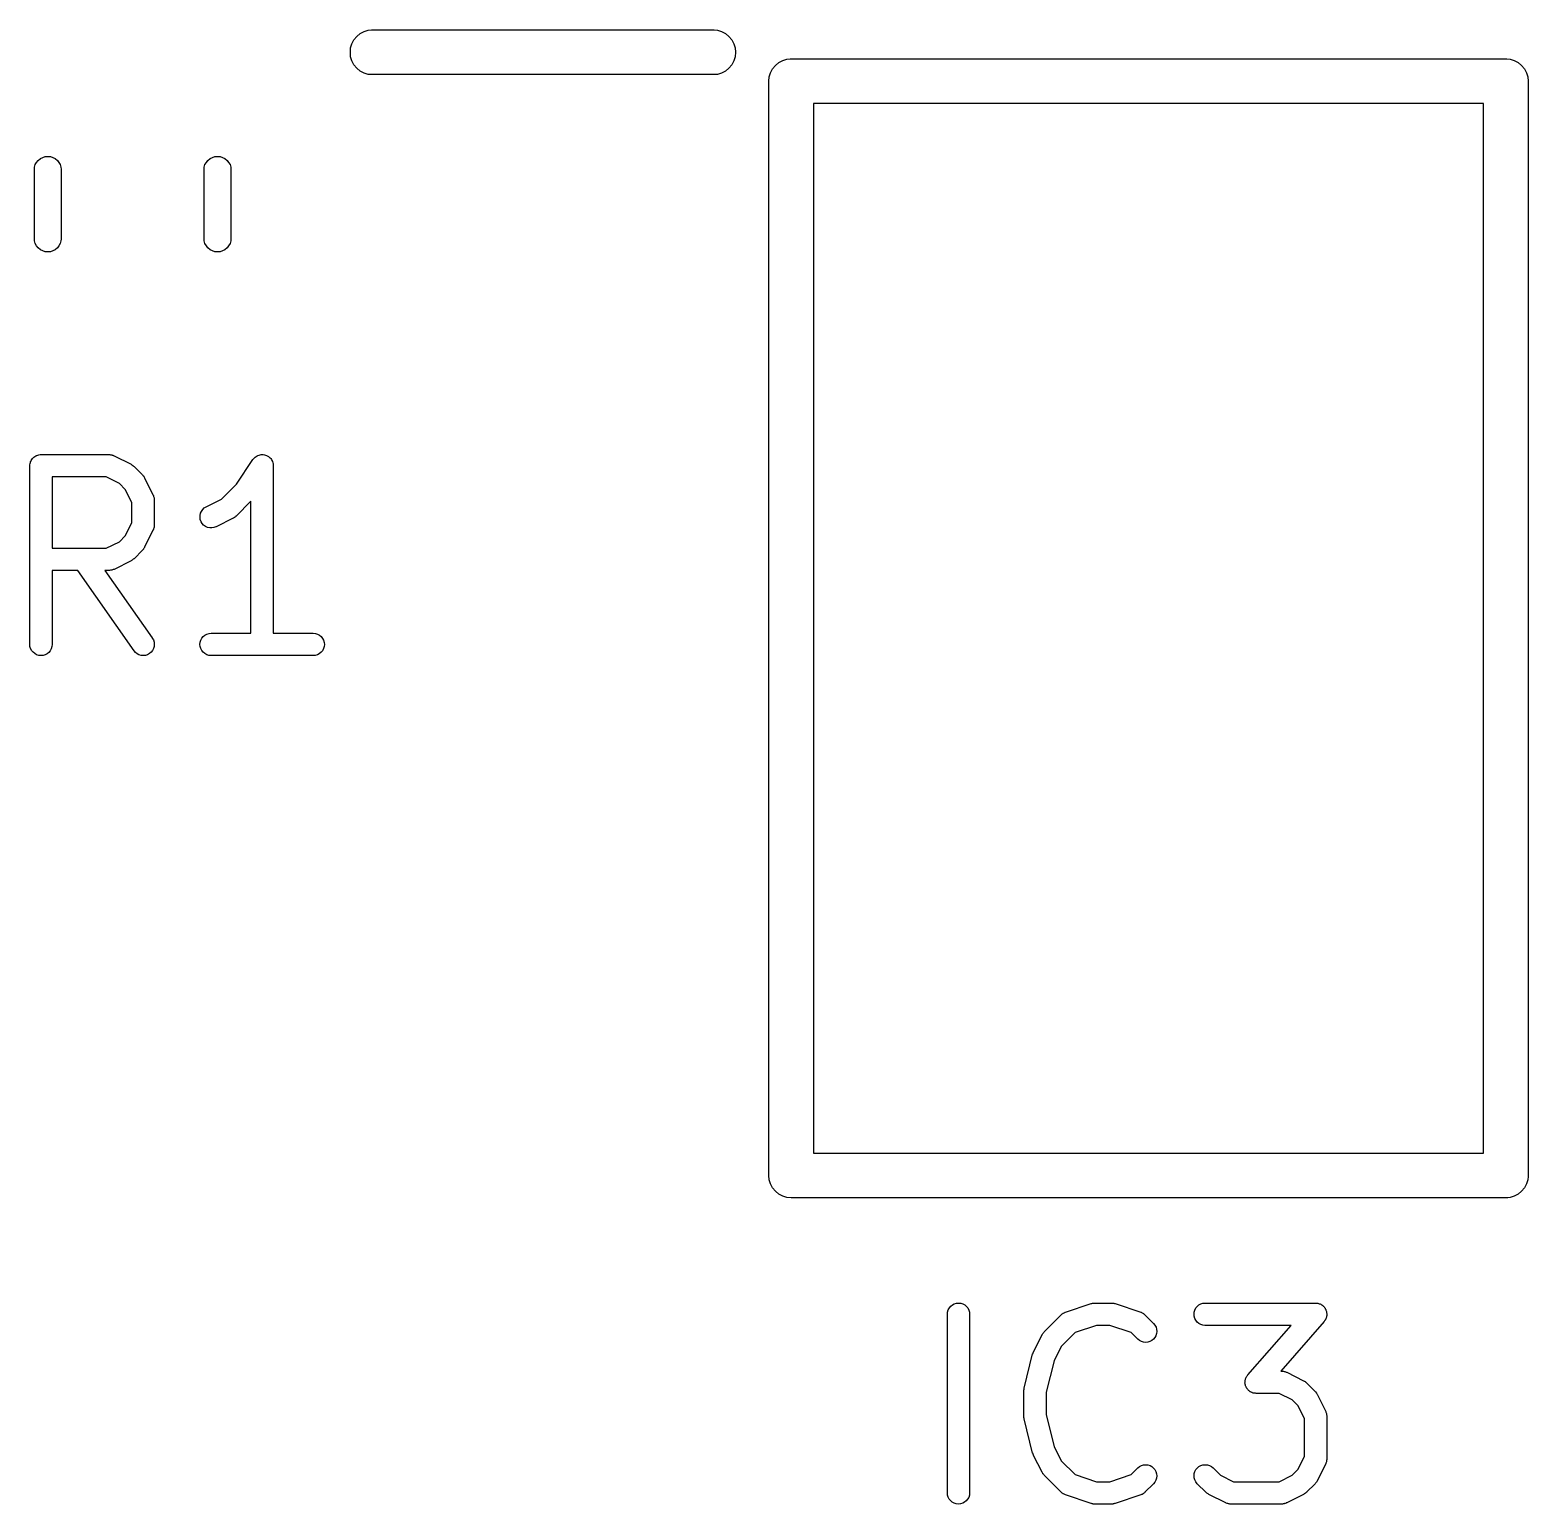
# Model space of a CAD drawing. Extents: x 160.5 to 231.1, y -123.8 to -81.5.
# Drawn here: x 196.96 to 203.67, y -108.21 to -101.61 of the extents above; entities that cross this region are included whole.
import ezdxf

# ---------------------------------------------------------------- set-up
doc = ezdxf.new("R2010")
doc.units = 0
doc.layers.add('BLACK', color=7, linetype='CONTINUOUS')

msp = doc.modelspace()

# ---------------------------------------------------------------- linework, layer by layer
at = {"layer": 'BLACK', "linetype": 'CONTINUOUS'}
for p, q in [((198.402, -101.672), (198.411, -101.654)), ((198.411, -101.654), (198.424, -101.639)), ((198.424, -101.639), (198.439, -101.626)), ((198.439, -101.626), (198.457, -101.617)), ((198.457, -101.617), (198.475, -101.611)), ((198.475, -101.611), (198.49, -101.61)), ((198.49, -101.61), (200.025, -101.61)), ((200.025, -101.61), (200.04, -101.611)), ((200.04, -101.611), (200.058, -101.617)), ((200.058, -101.617), (200.076, -101.626)), ((200.076, -101.626), (200.091, -101.639)), ((200.091, -101.639), (200.104, -101.654)), ((200.104, -101.654), (200.113, -101.672)), ((198.395, -101.71), (198.396, -101.69)), ((198.396, -101.73), (198.395, -101.71)), ((198.396, -101.69), (198.402, -101.672)), ((200.113, -101.672), (200.119, -101.69)), ((200.119, -101.69), (200.12, -101.71)), ((200.12, -101.71), (200.119, -101.73)), ((198.402, -101.748), (198.396, -101.73)), ((198.411, -101.766), (198.402, -101.748)), ((198.424, -101.781), (198.411, -101.766)), ((198.439, -101.794), (198.424, -101.781)), ((200.091, -101.781), (200.076, -101.794)), ((200.104, -101.766), (200.091, -101.781)), ((200.113, -101.748), (200.104, -101.766)), ((200.119, -101.73), (200.113, -101.748)), ((200.277, -101.802), (200.286, -101.784)), ((200.286, -101.784), (200.299, -101.769)), ((200.299, -101.769), (200.314, -101.756)), ((200.314, -101.756), (200.332, -101.747)), ((200.332, -101.747), (200.35, -101.741)), ((200.35, -101.741), (200.365, -101.74)), ((200.365, -101.74), (200.37, -101.74)), ((200.37, -101.74), (200.375, -101.74)), ((200.375, -101.74), (203.565, -101.74)), ((203.565, -101.74), (203.57, -101.74)), ((203.57, -101.74), (203.575, -101.74)), ((203.575, -101.74), (203.59, -101.741)), ((203.59, -101.741), (203.608, -101.747)), ((203.608, -101.747), (203.626, -101.756)), ((203.626, -101.756), (203.641, -101.769)), ((203.641, -101.769), (203.654, -101.784)), ((203.654, -101.784), (203.663, -101.802)), ((198.457, -101.803), (198.439, -101.794)), ((198.475, -101.809), (198.457, -101.803)), ((198.49, -101.81), (198.475, -101.809)), ((200.025, -101.81), (198.49, -101.81)), ((200.04, -101.809), (200.025, -101.81)), ((200.058, -101.803), (200.04, -101.809)), ((200.076, -101.794), (200.058, -101.803)), ((200.27, -101.84), (200.271, -101.82)), ((200.27, -101.845), (200.27, -101.84)), ((200.27, -106.735), (200.27, -101.845)), ((200.271, -101.82), (200.277, -101.802)), ((203.663, -101.802), (203.669, -101.82)), ((203.669, -101.82), (203.67, -101.84)), ((203.67, -101.84), (203.67, -101.845)), ((203.67, -101.845), (203.67, -106.735)), ((200.47, -101.94), (200.47, -106.64)), ((203.47, -101.94), (200.47, -101.94)), ((203.47, -106.64), (203.47, -101.94)), ((196.997, -102.194), (197.007, -102.186)), ((197.007, -102.186), (197.017, -102.181)), ((197.017, -102.181), (197.028, -102.177)), ((197.028, -102.177), (197.04, -102.176)), ((197.04, -102.176), (197.052, -102.177)), ((197.052, -102.177), (197.063, -102.181)), ((197.063, -102.181), (197.073, -102.186)), ((197.073, -102.186), (197.083, -102.194)), ((197.757, -102.194), (197.767, -102.186)), ((197.767, -102.186), (197.777, -102.181)), ((197.777, -102.181), (197.788, -102.177)), ((197.788, -102.177), (197.8, -102.176)), ((197.8, -102.176), (197.812, -102.177)), ((197.812, -102.177), (197.823, -102.181)), ((197.823, -102.181), (197.833, -102.186)), ((197.833, -102.186), (197.843, -102.194)), ((196.98, -102.233), (196.981, -102.225)), ((196.98, -102.547), (196.98, -102.233)), ((196.981, -102.225), (196.984, -102.213)), ((196.984, -102.213), (196.99, -102.203)), ((196.99, -102.203), (196.997, -102.194)), ((197.083, -102.194), (197.09, -102.203)), ((197.09, -102.203), (197.096, -102.213)), ((197.096, -102.213), (197.099, -102.225)), ((197.099, -102.225), (197.1, -102.233)), ((197.1, -102.233), (197.1, -102.547)), ((197.74, -102.233), (197.741, -102.225)), ((197.74, -102.547), (197.74, -102.233)), ((197.741, -102.225), (197.744, -102.213)), ((197.744, -102.213), (197.75, -102.203)), ((197.75, -102.203), (197.757, -102.194)), ((197.843, -102.194), (197.85, -102.203)), ((197.85, -102.203), (197.856, -102.213)), ((197.856, -102.213), (197.859, -102.225)), ((197.859, -102.225), (197.86, -102.233)), ((197.86, -102.233), (197.86, -102.547)), ((196.981, -102.555), (196.98, -102.547)), ((196.984, -102.567), (196.981, -102.555)), ((196.99, -102.577), (196.984, -102.567)), ((196.997, -102.586), (196.99, -102.577)), ((197.007, -102.594), (196.997, -102.586)), ((197.017, -102.599), (197.007, -102.594)), ((197.073, -102.594), (197.063, -102.599)), ((197.083, -102.586), (197.073, -102.594)), ((197.09, -102.577), (197.083, -102.586)), ((197.096, -102.567), (197.09, -102.577)), ((197.099, -102.555), (197.096, -102.567)), ((197.1, -102.547), (197.099, -102.555)), ((197.741, -102.555), (197.74, -102.547)), ((197.744, -102.567), (197.741, -102.555)), ((197.75, -102.577), (197.744, -102.567)), ((197.757, -102.586), (197.75, -102.577)), ((197.767, -102.594), (197.757, -102.586)), ((197.777, -102.599), (197.767, -102.594)), ((197.833, -102.594), (197.823, -102.599)), ((197.843, -102.586), (197.833, -102.594)), ((197.85, -102.577), (197.843, -102.586)), ((197.856, -102.567), (197.85, -102.577)), ((197.859, -102.555), (197.856, -102.567)), ((197.86, -102.547), (197.859, -102.555)), ((197.028, -102.603), (197.017, -102.599)), ((197.04, -102.604), (197.028, -102.603)), ((197.052, -102.603), (197.04, -102.604)), ((197.063, -102.599), (197.052, -102.603)), ((197.788, -102.603), (197.777, -102.599)), ((197.8, -102.604), (197.788, -102.603)), ((197.812, -102.603), (197.8, -102.604)), ((197.823, -102.599), (197.812, -102.603)), ((196.966, -103.538), (196.968, -103.534)), ((196.968, -103.534), (196.971, -103.53)), ((196.968, -103.534), (196.968, -103.534)), ((196.968, -103.534), (196.968, -103.534)), ((196.971, -103.53), (196.974, -103.526)), ((196.974, -103.526), (196.974, -103.526)), ((196.974, -103.526), (196.975, -103.526)), ((196.975, -103.526), (196.978, -103.523)), ((196.978, -103.523), (196.982, -103.52)), ((196.982, -103.52), (196.986, -103.518)), ((196.982, -103.52), (196.982, -103.52)), ((196.982, -103.52), (196.982, -103.52)), ((196.986, -103.518), (196.99, -103.516)), ((196.99, -103.516), (196.991, -103.516)), ((196.991, -103.516), (196.995, -103.514)), ((196.991, -103.516), (196.991, -103.516)), ((196.995, -103.514), (197, -103.513)), ((197, -103.513), (197.005, -103.512)), ((197, -103.513), (197, -103.513)), ((197, -103.513), (197, -103.513)), ((197.005, -103.512), (197.01, -103.512)), ((197.01, -103.512), (197.314, -103.512)), ((197.314, -103.512), (197.315, -103.512)), ((197.315, -103.512), (197.316, -103.512)), ((197.316, -103.512), (197.318, -103.512)), ((197.318, -103.512), (197.321, -103.513)), ((197.321, -103.513), (197.325, -103.513)), ((197.325, -103.513), (197.326, -103.513)), ((197.326, -103.513), (197.328, -103.514)), ((197.328, -103.514), (197.331, -103.515)), ((197.331, -103.515), (197.334, -103.516)), ((197.334, -103.516), (197.335, -103.517)), ((197.335, -103.517), (197.337, -103.517)), ((197.337, -103.517), (197.413, -103.555)), ((197.885, -103.644), (197.958, -103.534)), ((197.958, -103.534), (197.959, -103.534)), ((197.959, -103.534), (197.962, -103.53)), ((197.959, -103.534), (197.959, -103.534)), ((197.959, -103.534), (197.959, -103.534)), ((197.959, -103.534), (197.959, -103.534)), ((197.962, -103.53), (197.965, -103.526)), ((197.965, -103.526), (197.969, -103.523)), ((197.965, -103.526), (197.965, -103.526)), ((197.965, -103.526), (197.965, -103.526)), ((197.969, -103.523), (197.973, -103.52)), ((197.973, -103.52), (197.977, -103.518)), ((197.973, -103.52), (197.973, -103.52)), ((197.973, -103.52), (197.973, -103.52)), ((197.977, -103.518), (197.981, -103.516)), ((197.981, -103.516), (197.986, -103.514)), ((197.981, -103.516), (197.981, -103.516)), ((197.981, -103.516), (197.981, -103.516)), ((197.986, -103.514), (197.991, -103.513)), ((197.991, -103.513), (197.995, -103.512)), ((197.991, -103.513), (197.991, -103.513)), ((197.991, -103.513), (197.991, -103.513)), ((197.995, -103.512), (198, -103.512)), ((198, -103.512), (198, -103.512)), ((198, -103.512), (198.005, -103.512)), ((198, -103.512), (198, -103.512)), ((198.005, -103.512), (198.01, -103.513)), ((198.01, -103.513), (198.01, -103.513)), ((198.01, -103.513), (198.01, -103.513)), ((198.01, -103.513), (198.015, -103.514)), ((198.015, -103.514), (198.019, -103.516)), ((198.019, -103.516), (198.019, -103.516)), ((198.019, -103.516), (198.019, -103.516)), ((198.019, -103.516), (198.023, -103.518)), ((198.023, -103.518), (198.028, -103.52)), ((198.028, -103.52), (198.028, -103.52)), ((198.028, -103.52), (198.028, -103.52)), ((198.028, -103.52), (198.032, -103.523)), ((198.032, -103.523), (198.035, -103.527)), ((198.035, -103.527), (198.036, -103.527)), ((198.036, -103.527), (198.036, -103.527)), ((198.036, -103.527), (198.039, -103.53)), ((198.039, -103.53), (198.042, -103.534)), ((198.042, -103.534), (198.042, -103.534)), ((198.042, -103.534), (198.042, -103.534)), ((198.042, -103.534), (198.044, -103.539)), ((196.96, -103.557), (196.961, -103.552)), ((196.96, -103.561), (196.96, -103.557)), ((196.96, -103.562), (196.96, -103.561)), ((196.96, -104.362), (196.96, -103.562)), ((196.96, -103.562), (196.96, -103.562)), ((196.96, -103.562), (196.96, -103.562)), ((196.96, -103.562), (196.96, -103.562)), ((196.961, -103.552), (196.962, -103.547)), ((196.961, -103.552), (196.961, -103.552)), ((196.961, -103.552), (196.961, -103.552)), ((196.962, -103.547), (196.963, -103.543)), ((196.963, -103.543), (196.964, -103.542)), ((196.964, -103.542), (196.966, -103.538)), ((196.964, -103.542), (196.964, -103.542)), ((197.413, -103.555), (197.413, -103.556)), ((197.413, -103.556), (197.416, -103.557)), ((197.416, -103.557), (197.418, -103.558)), ((197.418, -103.558), (197.42, -103.56)), ((197.42, -103.56), (197.422, -103.561)), ((197.422, -103.561), (197.424, -103.563)), ((197.424, -103.563), (197.426, -103.565)), ((197.426, -103.565), (197.464, -103.603)), ((198.044, -103.539), (198.046, -103.543)), ((198.046, -103.543), (198.046, -103.543)), ((198.046, -103.543), (198.046, -103.543)), ((198.046, -103.543), (198.048, -103.548)), ((198.048, -103.548), (198.049, -103.552)), ((198.049, -103.552), (198.049, -103.552)), ((198.049, -103.552), (198.049, -103.552)), ((198.049, -103.552), (198.05, -103.557)), ((198.05, -103.557), (198.05, -103.562)), ((198.05, -103.562), (198.05, -104.312)), ((197.06, -103.612), (197.06, -103.931)), ((197.302, -103.612), (197.06, -103.612)), ((197.361, -103.641), (197.302, -103.612)), ((197.387, -103.668), (197.361, -103.641)), ((197.417, -103.726), (197.387, -103.668)), ((197.464, -103.603), (197.464, -103.603)), ((197.464, -103.603), (197.466, -103.605)), ((197.466, -103.605), (197.468, -103.607)), ((197.468, -103.607), (197.469, -103.609)), ((197.469, -103.609), (197.471, -103.611)), ((197.471, -103.611), (197.472, -103.613)), ((197.472, -103.613), (197.473, -103.616)), ((197.473, -103.616), (197.511, -103.692)), ((197.818, -103.711), (197.885, -103.644)), ((197.417, -103.817), (197.417, -103.726)), ((197.511, -103.692), (197.512, -103.693)), ((197.512, -103.693), (197.512, -103.694)), ((197.512, -103.694), (197.513, -103.695)), ((197.513, -103.695), (197.514, -103.699)), ((197.514, -103.699), (197.515, -103.702)), ((197.515, -103.702), (197.515, -103.703)), ((197.515, -103.703), (197.516, -103.705)), ((197.516, -103.705), (197.516, -103.708)), ((197.516, -103.708), (197.517, -103.711)), ((197.517, -103.711), (197.517, -103.713)), ((197.517, -103.713), (197.517, -103.714)), ((197.517, -103.714), (197.517, -103.829)), ((197.749, -103.746), (197.818, -103.711)), ((197.95, -103.721), (197.883, -103.788)), ((197.95, -104.312), (197.95, -103.721)), ((197.722, -103.784), (197.724, -103.774)), ((197.722, -103.794), (197.722, -103.784)), ((197.723, -103.803), (197.722, -103.794)), ((197.727, -103.813), (197.723, -103.803)), ((197.724, -103.774), (197.728, -103.766)), ((197.728, -103.766), (197.734, -103.758)), ((197.734, -103.758), (197.741, -103.751)), ((197.741, -103.751), (197.749, -103.746)), ((197.87, -103.797), (197.794, -103.835)), ((197.872, -103.796), (197.87, -103.797)), ((197.875, -103.794), (197.872, -103.796)), ((197.876, -103.793), (197.875, -103.794)), ((197.878, -103.792), (197.876, -103.793)), ((197.88, -103.79), (197.878, -103.792)), ((197.882, -103.788), (197.88, -103.79)), ((197.883, -103.788), (197.882, -103.788)), ((197.387, -103.875), (197.417, -103.817)), ((197.511, -103.851), (197.473, -103.927)), ((197.512, -103.85), (197.511, -103.851)), ((197.513, -103.848), (197.512, -103.85)), ((197.514, -103.845), (197.513, -103.848)), ((197.515, -103.842), (197.514, -103.845)), ((197.516, -103.839), (197.515, -103.84)), ((197.515, -103.84), (197.515, -103.842)), ((197.517, -103.829), (197.516, -103.831)), ((197.516, -103.831), (197.517, -103.832)), ((197.517, -103.832), (197.516, -103.836)), ((197.516, -103.836), (197.516, -103.839)), ((197.517, -103.829), (197.517, -103.829)), ((197.732, -103.821), (197.727, -103.813)), ((197.738, -103.828), (197.732, -103.821)), ((197.746, -103.834), (197.738, -103.828)), ((197.755, -103.838), (197.746, -103.834)), ((197.765, -103.84), (197.755, -103.838)), ((197.774, -103.84), (197.765, -103.84)), ((197.784, -103.839), (197.774, -103.84)), ((197.793, -103.836), (197.784, -103.839)), ((197.794, -103.835), (197.793, -103.836)), ((197.06, -103.931), (197.302, -103.931)), ((197.302, -103.931), (197.361, -103.902)), ((197.361, -103.902), (197.387, -103.875)), ((197.468, -103.936), (197.466, -103.938)), ((197.469, -103.934), (197.468, -103.936)), ((197.47, -103.933), (197.469, -103.934)), ((197.471, -103.93), (197.47, -103.933)), ((197.473, -103.928), (197.471, -103.93)), ((197.473, -103.927), (197.473, -103.928)), ((197.413, -103.988), (197.337, -104.026)), ((197.415, -103.986), (197.413, -103.988)), ((197.418, -103.985), (197.415, -103.986)), ((197.419, -103.983), (197.418, -103.985)), ((197.421, -103.982), (197.419, -103.983)), ((197.423, -103.98), (197.421, -103.982)), ((197.425, -103.979), (197.423, -103.98)), ((197.426, -103.978), (197.425, -103.979)), ((197.464, -103.94), (197.426, -103.978)), ((197.466, -103.938), (197.464, -103.94)), ((197.174, -104.031), (197.06, -104.031)), ((197.06, -104.031), (197.06, -104.362)), ((197.426, -104.391), (197.174, -104.031)), ((197.314, -104.031), (197.296, -104.031)), ((197.296, -104.031), (197.508, -104.333)), ((197.316, -104.031), (197.314, -104.031)), ((197.317, -104.031), (197.316, -104.031)), ((197.321, -104.03), (197.317, -104.031)), ((197.324, -104.03), (197.321, -104.03)), ((197.325, -104.03), (197.324, -104.03)), ((197.327, -104.029), (197.325, -104.03)), ((197.33, -104.028), (197.327, -104.029)), ((197.333, -104.027), (197.33, -104.028)), ((197.335, -104.026), (197.333, -104.027)), ((197.336, -104.026), (197.335, -104.026)), ((197.337, -104.026), (197.336, -104.026)), ((197.508, -104.333), (197.508, -104.334)), ((197.508, -104.334), (197.513, -104.342)), ((197.725, -104.343), (197.73, -104.334)), ((197.73, -104.334), (197.736, -104.326)), ((197.736, -104.326), (197.744, -104.32)), ((197.744, -104.32), (197.752, -104.316)), ((197.752, -104.316), (197.762, -104.313)), ((197.762, -104.313), (197.771, -104.312)), ((197.771, -104.312), (197.95, -104.312)), ((198.05, -104.312), (198.229, -104.312)), ((198.229, -104.312), (198.229, -104.312)), ((198.229, -104.312), (198.239, -104.313)), ((198.239, -104.313), (198.248, -104.316)), ((198.248, -104.316), (198.257, -104.321)), ((198.257, -104.321), (198.264, -104.327)), ((198.264, -104.327), (198.27, -104.335)), ((198.27, -104.335), (198.275, -104.343)), ((196.96, -104.372), (196.96, -104.362)), ((196.963, -104.381), (196.96, -104.372)), ((196.968, -104.39), (196.963, -104.381)), ((196.974, -104.397), (196.968, -104.39)), ((196.982, -104.403), (196.974, -104.397)), ((196.99, -104.408), (196.982, -104.403)), ((197.037, -104.404), (197.028, -104.408)), ((197.045, -104.398), (197.037, -104.404)), ((197.051, -104.39), (197.045, -104.398)), ((197.055, -104.382), (197.051, -104.39)), ((197.058, -104.372), (197.055, -104.382)), ((197.06, -104.363), (197.058, -104.372)), ((197.06, -104.362), (197.06, -104.363)), ((197.432, -104.398), (197.426, -104.391)), ((197.44, -104.404), (197.432, -104.398)), ((197.448, -104.408), (197.44, -104.404)), ((197.495, -104.403), (197.487, -104.408)), ((197.503, -104.397), (197.495, -104.403)), ((197.509, -104.389), (197.503, -104.397)), ((197.513, -104.38), (197.509, -104.389)), ((197.513, -104.342), (197.516, -104.352)), ((197.516, -104.371), (197.513, -104.38)), ((197.516, -104.352), (197.517, -104.361)), ((197.517, -104.361), (197.516, -104.371)), ((197.721, -104.362), (197.722, -104.352)), ((197.722, -104.371), (197.721, -104.362)), ((197.722, -104.352), (197.725, -104.343)), ((197.725, -104.381), (197.722, -104.371)), ((197.73, -104.389), (197.725, -104.381)), ((197.736, -104.397), (197.73, -104.389)), ((197.743, -104.403), (197.736, -104.397)), ((197.752, -104.408), (197.743, -104.403)), ((198.256, -104.404), (198.248, -104.408)), ((198.264, -104.397), (198.256, -104.404)), ((198.27, -104.39), (198.264, -104.397)), ((198.275, -104.381), (198.27, -104.39)), ((198.275, -104.343), (198.278, -104.353)), ((198.278, -104.372), (198.275, -104.381)), ((198.278, -104.353), (198.279, -104.362)), ((198.279, -104.362), (198.278, -104.372)), ((196.999, -104.411), (196.99, -104.408)), ((197.009, -104.412), (196.999, -104.411)), ((197.019, -104.411), (197.009, -104.412)), ((197.028, -104.408), (197.019, -104.411)), ((197.458, -104.411), (197.448, -104.408)), ((197.468, -104.412), (197.458, -104.411)), ((197.477, -104.411), (197.468, -104.412)), ((197.487, -104.408), (197.477, -104.411)), ((197.761, -104.411), (197.752, -104.408)), ((197.771, -104.412), (197.761, -104.411)), ((198.229, -104.412), (197.771, -104.412)), ((197.771, -104.412), (197.771, -104.412)), ((198.238, -104.411), (198.229, -104.412)), ((198.248, -104.408), (198.238, -104.411)), ((200.47, -106.64), (203.47, -106.64)), ((200.27, -106.74), (200.27, -106.735)), ((200.271, -106.76), (200.27, -106.74)), ((203.67, -106.745), (203.669, -106.76)), ((203.67, -106.735), (203.67, -106.74)), ((203.67, -106.74), (203.67, -106.745)), ((203.67, -106.745), (203.67, -106.745)), ((200.277, -106.778), (200.271, -106.76)), ((200.286, -106.796), (200.277, -106.778)), ((200.299, -106.811), (200.286, -106.796)), ((200.314, -106.824), (200.299, -106.811)), ((203.641, -106.811), (203.626, -106.824)), ((203.654, -106.796), (203.641, -106.811)), ((203.663, -106.778), (203.654, -106.796)), ((203.669, -106.76), (203.663, -106.778)), ((200.332, -106.833), (200.314, -106.824)), ((200.35, -106.839), (200.332, -106.833)), ((200.37, -106.84), (200.35, -106.839)), ((200.375, -106.84), (200.37, -106.84)), ((203.565, -106.84), (200.375, -106.84)), ((203.57, -106.84), (203.565, -106.84)), ((203.575, -106.84), (203.57, -106.84)), ((203.58, -106.84), (203.575, -106.84)), ((203.59, -106.839), (203.58, -106.84)), ((203.608, -106.833), (203.59, -106.839)), ((203.626, -106.824), (203.608, -106.833)), ((201.069, -107.361), (201.07, -107.352)), ((201.07, -107.352), (201.073, -107.342)), ((201.073, -107.342), (201.078, -107.334)), ((201.078, -107.334), (201.084, -107.326)), ((201.084, -107.326), (201.092, -107.32)), ((201.092, -107.32), (201.1, -107.316)), ((201.1, -107.316), (201.11, -107.313)), ((201.11, -107.313), (201.119, -107.312)), ((201.119, -107.312), (201.129, -107.313)), ((201.129, -107.313), (201.138, -107.316)), ((201.138, -107.316), (201.147, -107.32)), ((201.147, -107.32), (201.155, -107.327)), ((201.155, -107.327), (201.161, -107.334)), ((201.161, -107.334), (201.165, -107.343)), ((201.165, -107.343), (201.168, -107.352)), ((201.168, -107.352), (201.169, -107.362)), ((201.584, -107.36), (201.587, -107.358)), ((201.587, -107.358), (201.588, -107.357)), ((201.588, -107.357), (201.59, -107.357)), ((201.59, -107.357), (201.593, -107.355)), ((201.593, -107.355), (201.596, -107.354)), ((201.596, -107.354), (201.597, -107.353)), ((201.597, -107.353), (201.598, -107.353)), ((201.598, -107.353), (201.713, -107.314)), ((201.713, -107.314), (201.713, -107.314)), ((201.713, -107.314), (201.716, -107.314)), ((201.716, -107.314), (201.719, -107.313)), ((201.719, -107.313), (201.721, -107.313)), ((201.721, -107.313), (201.723, -107.312)), ((201.723, -107.312), (201.726, -107.312)), ((201.726, -107.312), (201.729, -107.312)), ((201.729, -107.312), (201.805, -107.312)), ((201.805, -107.312), (201.808, -107.312)), ((201.805, -107.312), (201.805, -107.312)), ((201.808, -107.312), (201.811, -107.312)), ((201.811, -107.312), (201.813, -107.313)), ((201.813, -107.313), (201.815, -107.313)), ((201.815, -107.313), (201.818, -107.314)), ((201.818, -107.314), (201.821, -107.314)), ((201.821, -107.314), (201.935, -107.353)), ((201.935, -107.353), (201.936, -107.353)), ((201.936, -107.353), (201.937, -107.353)), ((201.937, -107.353), (201.938, -107.354)), ((201.938, -107.354), (201.941, -107.355)), ((201.941, -107.355), (201.944, -107.357)), ((201.944, -107.357), (201.946, -107.358)), ((201.946, -107.358), (201.947, -107.358)), ((201.947, -107.358), (201.95, -107.361)), ((202.174, -107.362), (202.175, -107.352)), ((202.175, -107.352), (202.178, -107.343)), ((202.178, -107.343), (202.182, -107.334)), ((202.182, -107.334), (202.189, -107.326)), ((202.189, -107.326), (202.196, -107.32)), ((202.196, -107.32), (202.205, -107.316)), ((202.205, -107.316), (202.214, -107.313)), ((202.214, -107.313), (202.224, -107.312)), ((202.224, -107.312), (202.719, -107.312)), ((202.719, -107.312), (202.72, -107.312)), ((202.72, -107.312), (202.723, -107.312)), ((202.723, -107.312), (202.726, -107.312)), ((202.726, -107.312), (202.728, -107.313)), ((202.728, -107.313), (202.729, -107.313)), ((202.729, -107.313), (202.732, -107.314)), ((202.732, -107.314), (202.735, -107.315)), ((202.735, -107.315), (202.737, -107.315)), ((202.737, -107.315), (202.739, -107.316)), ((202.739, -107.316), (202.742, -107.317)), ((202.742, -107.317), (202.744, -107.319)), ((202.744, -107.319), (202.746, -107.32)), ((202.746, -107.32), (202.747, -107.321)), ((202.747, -107.321), (202.75, -107.323)), ((202.75, -107.323), (202.752, -107.325)), ((202.752, -107.325), (202.753, -107.326)), ((202.753, -107.326), (202.755, -107.327)), ((202.755, -107.327), (202.757, -107.329)), ((202.757, -107.329), (202.759, -107.332)), ((202.759, -107.332), (202.76, -107.333)), ((202.76, -107.333), (202.761, -107.335)), ((202.761, -107.335), (202.762, -107.337)), ((202.762, -107.337), (202.764, -107.34)), ((202.764, -107.34), (202.765, -107.342)), ((202.765, -107.342), (202.765, -107.343)), ((202.765, -107.343), (202.766, -107.346)), ((202.766, -107.346), (202.767, -107.349)), ((202.767, -107.349), (202.768, -107.351)), ((202.768, -107.351), (202.768, -107.353)), ((202.768, -107.353), (202.768, -107.356)), ((202.768, -107.356), (202.769, -107.359)), ((202.769, -107.359), (202.769, -107.361)), ((201.069, -107.362), (201.069, -107.361)), ((201.069, -108.162), (201.069, -107.362)), ((201.169, -107.362), (201.169, -108.162)), ((201.503, -107.441), (201.579, -107.365)), ((201.579, -107.364), (201.581, -107.363)), ((201.579, -107.365), (201.579, -107.364)), ((201.581, -107.363), (201.582, -107.362)), ((201.582, -107.362), (201.584, -107.36)), ((201.737, -107.412), (201.641, -107.444)), ((201.797, -107.412), (201.737, -107.412)), ((201.892, -107.444), (201.797, -107.412)), ((201.95, -107.361), (201.952, -107.363)), ((201.952, -107.363), (201.953, -107.364)), ((201.953, -107.364), (201.954, -107.365)), ((201.954, -107.365), (201.992, -107.403)), ((201.992, -107.403), (201.993, -107.403)), ((201.993, -107.403), (201.999, -107.411)), ((201.999, -107.411), (202.004, -107.42)), ((202.004, -107.42), (202.006, -107.429)), ((202.175, -107.371), (202.174, -107.362)), ((202.177, -107.381), (202.175, -107.371)), ((202.182, -107.389), (202.177, -107.381)), ((202.188, -107.397), (202.182, -107.389)), ((202.196, -107.403), (202.188, -107.397)), ((202.204, -107.408), (202.196, -107.403)), ((202.213, -107.411), (202.204, -107.408)), ((202.223, -107.412), (202.213, -107.411)), ((202.224, -107.412), (202.223, -107.412)), ((202.609, -107.412), (202.224, -107.412)), ((202.415, -107.634), (202.609, -107.412)), ((202.757, -107.395), (202.563, -107.617)), ((202.758, -107.392), (202.757, -107.395)), ((202.76, -107.39), (202.758, -107.392)), ((202.761, -107.388), (202.76, -107.39)), ((202.762, -107.387), (202.761, -107.388)), ((202.764, -107.384), (202.762, -107.387)), ((202.765, -107.381), (202.764, -107.384)), ((202.766, -107.38), (202.765, -107.381)), ((202.767, -107.375), (202.766, -107.378)), ((202.766, -107.378), (202.766, -107.38)), ((202.768, -107.372), (202.767, -107.375)), ((202.769, -107.369), (202.768, -107.37)), ((202.768, -107.37), (202.768, -107.372)), ((202.769, -107.361), (202.769, -107.362)), ((202.769, -107.362), (202.769, -107.365)), ((202.769, -107.365), (202.769, -107.369)), ((201.455, -107.53), (201.493, -107.454)), ((201.493, -107.454), (201.494, -107.453)), ((201.494, -107.453), (201.495, -107.451)), ((201.495, -107.451), (201.497, -107.448)), ((201.497, -107.448), (201.498, -107.447)), ((201.498, -107.447), (201.499, -107.445)), ((201.499, -107.445), (201.501, -107.443)), ((201.501, -107.443), (201.503, -107.441)), ((201.641, -107.444), (201.579, -107.506)), ((201.922, -107.473), (201.892, -107.444)), ((201.929, -107.48), (201.922, -107.473)), ((201.938, -107.484), (201.929, -107.48)), ((201.947, -107.487), (201.938, -107.484)), ((201.957, -107.488), (201.947, -107.487)), ((201.967, -107.487), (201.957, -107.488)), ((201.976, -107.484), (201.967, -107.487)), ((201.985, -107.48), (201.976, -107.484)), ((201.992, -107.474), (201.985, -107.48)), ((201.998, -107.466), (201.992, -107.474)), ((202.003, -107.458), (201.998, -107.466)), ((202.006, -107.448), (202.003, -107.458)), ((202.006, -107.429), (202.007, -107.439)), ((202.007, -107.439), (202.006, -107.448)), ((201.413, -107.693), (201.451, -107.54)), ((201.451, -107.54), (201.452, -107.54)), ((201.452, -107.539), (201.453, -107.535)), ((201.452, -107.54), (201.452, -107.539)), ((201.452, -107.539), (201.452, -107.539)), ((201.453, -107.535), (201.455, -107.53)), ((201.455, -107.53), (201.455, -107.53)), ((201.455, -107.53), (201.455, -107.53)), ((201.579, -107.506), (201.547, -107.57)), ((201.547, -107.57), (201.512, -107.711)), ((202.563, -107.617), (202.567, -107.617)), ((202.567, -107.617), (202.567, -107.617)), ((202.567, -107.617), (202.569, -107.617)), ((202.569, -107.617), (202.57, -107.617)), ((202.57, -107.617), (202.574, -107.617)), ((202.574, -107.617), (202.577, -107.618)), ((202.577, -107.618), (202.578, -107.618)), ((202.578, -107.618), (202.58, -107.618)), ((202.58, -107.618), (202.583, -107.62)), ((202.583, -107.62), (202.586, -107.621)), ((202.586, -107.621), (202.588, -107.621)), ((202.588, -107.621), (202.589, -107.622)), ((202.589, -107.622), (202.665, -107.66)), ((201.413, -107.694), (201.413, -107.693)), ((201.413, -107.698), (201.413, -107.694)), ((201.413, -107.694), (201.413, -107.694)), ((202.402, -107.666), (202.403, -107.663)), ((202.403, -107.668), (202.402, -107.666)), ((202.402, -107.67), (202.403, -107.668)), ((202.403, -107.673), (202.402, -107.67)), ((202.403, -107.657), (202.404, -107.654)), ((202.403, -107.658), (202.403, -107.657)), ((202.403, -107.66), (202.403, -107.658)), ((202.403, -107.663), (202.403, -107.66)), ((202.403, -107.676), (202.403, -107.673)), ((202.404, -107.678), (202.403, -107.676)), ((202.404, -107.654), (202.405, -107.651)), ((202.404, -107.679), (202.404, -107.678)), ((202.405, -107.682), (202.404, -107.679)), ((202.405, -107.651), (202.406, -107.649)), ((202.406, -107.685), (202.405, -107.682)), ((202.406, -107.647), (202.408, -107.645)), ((202.406, -107.649), (202.406, -107.647)), ((202.407, -107.687), (202.406, -107.685)), ((202.407, -107.689), (202.407, -107.687)), ((202.409, -107.691), (202.407, -107.689)), ((202.408, -107.645), (202.409, -107.642)), ((202.409, -107.642), (202.41, -107.64)), ((202.411, -107.694), (202.409, -107.691)), ((202.41, -107.64), (202.411, -107.639)), ((202.411, -107.639), (202.413, -107.636)), ((202.412, -107.695), (202.411, -107.694)), ((202.413, -107.697), (202.412, -107.695)), ((202.413, -107.636), (202.415, -107.634)), ((202.665, -107.66), (202.666, -107.66)), ((202.666, -107.66), (202.668, -107.662)), ((202.668, -107.662), (202.671, -107.663)), ((202.671, -107.663), (202.672, -107.665)), ((202.672, -107.665), (202.674, -107.666)), ((202.674, -107.666), (202.676, -107.668)), ((202.676, -107.668), (202.678, -107.669)), ((202.678, -107.669), (202.716, -107.708)), ((201.412, -107.702), (201.413, -107.698)), ((201.412, -107.703), (201.412, -107.702)), ((201.412, -107.704), (201.412, -107.703)), ((201.412, -107.705), (201.412, -107.704)), ((201.412, -107.819), (201.412, -107.705)), ((201.512, -107.711), (201.512, -107.813)), ((202.415, -107.699), (202.413, -107.697)), ((202.417, -107.702), (202.415, -107.699)), ((202.418, -107.703), (202.417, -107.702)), ((202.419, -107.704), (202.418, -107.703)), ((202.422, -107.706), (202.419, -107.704)), ((202.424, -107.708), (202.422, -107.706)), ((202.426, -107.709), (202.424, -107.708)), ((202.427, -107.71), (202.426, -107.709)), ((202.43, -107.711), (202.427, -107.71)), ((202.433, -107.713), (202.43, -107.711)), ((202.434, -107.713), (202.433, -107.713)), ((202.436, -107.714), (202.434, -107.713)), ((202.439, -107.715), (202.436, -107.714)), ((202.442, -107.716), (202.439, -107.715)), ((202.444, -107.716), (202.442, -107.716)), ((202.445, -107.716), (202.444, -107.716)), ((202.449, -107.716), (202.445, -107.716)), ((202.452, -107.717), (202.449, -107.716)), ((202.555, -107.717), (202.452, -107.717)), ((202.452, -107.717), (202.452, -107.717)), ((202.613, -107.746), (202.555, -107.717)), ((202.64, -107.772), (202.613, -107.746)), ((202.716, -107.708), (202.717, -107.708)), ((202.717, -107.708), (202.719, -107.71)), ((202.719, -107.71), (202.72, -107.712)), ((202.72, -107.712), (202.722, -107.714)), ((202.722, -107.714), (202.723, -107.716)), ((202.723, -107.716), (202.724, -107.718)), ((202.724, -107.718), (202.726, -107.72)), ((202.726, -107.72), (202.764, -107.797)), ((201.412, -107.82), (201.412, -107.819)), ((201.412, -107.821), (201.412, -107.82)), ((201.412, -107.825), (201.412, -107.821)), ((201.413, -107.829), (201.412, -107.825)), ((201.413, -107.83), (201.413, -107.829)), ((201.512, -107.813), (201.547, -107.954)), ((202.669, -107.831), (202.64, -107.772)), ((202.764, -107.797), (202.764, -107.797)), ((202.764, -107.797), (202.765, -107.799)), ((202.765, -107.799), (202.765, -107.8)), ((202.765, -107.8), (202.766, -107.803)), ((202.766, -107.803), (202.767, -107.806)), ((202.767, -107.806), (202.768, -107.808)), ((202.768, -107.808), (202.768, -107.809)), ((202.768, -107.809), (202.768, -107.813)), ((202.768, -107.813), (202.769, -107.816)), ((202.769, -107.816), (202.769, -107.818)), ((202.769, -107.818), (202.769, -107.819)), ((202.769, -107.819), (202.769, -108.01)), ((201.413, -107.831), (201.413, -107.83)), ((201.413, -107.83), (201.413, -107.83)), ((201.451, -107.984), (201.413, -107.831)), ((202.669, -107.998), (202.669, -107.831)), ((201.547, -107.954), (201.579, -108.018)), ((201.452, -107.984), (201.451, -107.984)), ((201.453, -107.988), (201.452, -107.984)), ((201.452, -107.984), (201.452, -107.984)), ((201.455, -107.993), (201.453, -107.988)), ((201.455, -107.994), (201.455, -107.993)), ((201.455, -107.993), (201.455, -107.993)), ((201.455, -107.993), (201.455, -107.993)), ((201.493, -108.07), (201.455, -107.994)), ((201.579, -108.018), (201.641, -108.08)), ((202.64, -108.056), (202.669, -107.998)), ((202.765, -108.029), (202.764, -108.031)), ((202.766, -108.026), (202.765, -108.029)), ((202.767, -108.023), (202.766, -108.026)), ((202.768, -108.021), (202.767, -108.023)), ((202.769, -108.013), (202.768, -108.017)), ((202.768, -108.017), (202.768, -108.02)), ((202.768, -108.02), (202.768, -108.021)), ((202.769, -108.01), (202.769, -108.01)), ((202.769, -108.01), (202.769, -108.012)), ((202.769, -108.012), (202.769, -108.013)), ((201.495, -108.072), (201.493, -108.07)), ((201.496, -108.075), (201.495, -108.072)), ((201.497, -108.076), (201.496, -108.075)), ((201.499, -108.078), (201.497, -108.076)), ((201.501, -108.08), (201.499, -108.078)), ((201.502, -108.082), (201.501, -108.08)), ((201.503, -108.083), (201.502, -108.082)), ((201.579, -108.159), (201.503, -108.083)), ((201.641, -108.08), (201.737, -108.112)), ((201.797, -108.112), (201.892, -108.08)), ((201.892, -108.08), (201.922, -108.05)), ((201.922, -108.05), (201.93, -108.044)), ((201.922, -108.05), (201.922, -108.05)), ((201.93, -108.044), (201.939, -108.039)), ((201.939, -108.039), (201.948, -108.037)), ((201.948, -108.037), (201.958, -108.036)), ((201.958, -108.036), (201.967, -108.037)), ((201.967, -108.037), (201.977, -108.04)), ((201.977, -108.04), (201.985, -108.044)), ((201.985, -108.044), (201.993, -108.051)), ((201.993, -108.051), (201.999, -108.058)), ((201.999, -108.058), (202.003, -108.067)), ((202.003, -108.067), (202.006, -108.076)), ((202.006, -108.096), (202.003, -108.105)), ((202.006, -108.076), (202.007, -108.086)), ((202.007, -108.086), (202.006, -108.096)), ((202.174, -108.085), (202.175, -108.075)), ((202.175, -108.095), (202.174, -108.085)), ((202.175, -108.075), (202.178, -108.066)), ((202.177, -108.104), (202.175, -108.095)), ((202.178, -108.066), (202.182, -108.058)), ((202.182, -108.058), (202.189, -108.05)), ((202.189, -108.05), (202.196, -108.044)), ((202.196, -108.044), (202.205, -108.039)), ((202.205, -108.039), (202.214, -108.037)), ((202.214, -108.037), (202.224, -108.036)), ((202.224, -108.036), (202.234, -108.037)), ((202.234, -108.037), (202.243, -108.04)), ((202.243, -108.04), (202.252, -108.044)), ((202.252, -108.044), (202.259, -108.05)), ((202.259, -108.05), (202.292, -108.083)), ((202.292, -108.083), (202.35, -108.112)), ((202.555, -108.112), (202.613, -108.083)), ((202.613, -108.083), (202.64, -108.056)), ((202.764, -108.032), (202.726, -108.108)), ((202.764, -108.031), (202.764, -108.032)), ((201.07, -108.172), (201.069, -108.162)), ((201.169, -108.163), (201.168, -108.172)), ((201.169, -108.162), (201.169, -108.163)), ((201.58, -108.16), (201.579, -108.159)), ((201.581, -108.161), (201.58, -108.16)), ((201.584, -108.163), (201.581, -108.161)), ((201.586, -108.165), (201.584, -108.163)), ((201.588, -108.166), (201.586, -108.165)), ((201.737, -108.112), (201.797, -108.112)), ((201.949, -108.164), (201.946, -108.166)), ((201.952, -108.162), (201.949, -108.164)), ((201.953, -108.161), (201.952, -108.162)), ((201.954, -108.16), (201.953, -108.161)), ((201.992, -108.121), (201.954, -108.159)), ((201.954, -108.159), (201.954, -108.16)), ((201.999, -108.114), (201.992, -108.121)), ((202.003, -108.105), (201.999, -108.114)), ((202.182, -108.113), (202.177, -108.104)), ((202.188, -108.121), (202.182, -108.113)), ((202.227, -108.159), (202.188, -108.121)), ((202.188, -108.121), (202.188, -108.121)), ((202.229, -108.161), (202.227, -108.159)), ((202.231, -108.163), (202.229, -108.161)), ((202.232, -108.164), (202.231, -108.163)), ((202.234, -108.165), (202.232, -108.164)), ((202.237, -108.167), (202.234, -108.165)), ((202.35, -108.112), (202.555, -108.112)), ((202.672, -108.164), (202.67, -108.166)), ((202.673, -108.163), (202.672, -108.164)), ((202.676, -108.161), (202.673, -108.163)), ((202.678, -108.16), (202.676, -108.161)), ((202.716, -108.121), (202.678, -108.159)), ((202.678, -108.159), (202.678, -108.16)), ((202.718, -108.119), (202.716, -108.121)), ((202.72, -108.117), (202.718, -108.119)), ((202.721, -108.115), (202.72, -108.117)), ((202.723, -108.114), (202.721, -108.115)), ((202.724, -108.111), (202.723, -108.114)), ((202.725, -108.109), (202.724, -108.111)), ((202.726, -108.108), (202.725, -108.109)), ((201.073, -108.181), (201.07, -108.172)), ((201.077, -108.19), (201.073, -108.181)), ((201.084, -108.197), (201.077, -108.19)), ((201.091, -108.203), (201.084, -108.197)), ((201.1, -108.208), (201.091, -108.203)), ((201.109, -108.211), (201.1, -108.208)), ((201.119, -108.212), (201.109, -108.211)), ((201.128, -108.211), (201.119, -108.212)), ((201.138, -108.208), (201.128, -108.211)), ((201.146, -108.204), (201.138, -108.208)), ((201.154, -108.198), (201.146, -108.204)), ((201.16, -108.19), (201.154, -108.198)), ((201.165, -108.182), (201.16, -108.19)), ((201.168, -108.172), (201.165, -108.182)), ((201.589, -108.167), (201.588, -108.166)), ((201.592, -108.168), (201.589, -108.167)), ((201.595, -108.17), (201.592, -108.168)), ((201.596, -108.17), (201.595, -108.17)), ((201.598, -108.171), (201.596, -108.17)), ((201.713, -108.209), (201.598, -108.171)), ((201.598, -108.171), (201.598, -108.171)), ((201.715, -108.21), (201.713, -108.209)), ((201.718, -108.211), (201.715, -108.21)), ((201.72, -108.211), (201.718, -108.211)), ((201.722, -108.212), (201.72, -108.211)), ((201.725, -108.212), (201.722, -108.212)), ((201.728, -108.212), (201.725, -108.212)), ((201.729, -108.212), (201.728, -108.212)), ((201.805, -108.212), (201.729, -108.212)), ((201.808, -108.212), (201.805, -108.212)), ((201.81, -108.212), (201.808, -108.212)), ((201.812, -108.211), (201.81, -108.212)), ((201.814, -108.211), (201.812, -108.211)), ((201.817, -108.21), (201.814, -108.211)), ((201.82, -108.21), (201.817, -108.21)), ((201.821, -108.209), (201.82, -108.21)), ((201.935, -108.171), (201.821, -108.209)), ((201.936, -108.171), (201.935, -108.171)), ((201.938, -108.17), (201.936, -108.171)), ((201.941, -108.169), (201.938, -108.17)), ((201.944, -108.167), (201.941, -108.169)), ((201.945, -108.166), (201.944, -108.167)), ((201.946, -108.166), (201.945, -108.166)), ((202.239, -108.168), (202.237, -108.167)), ((202.24, -108.169), (202.239, -108.168)), ((202.316, -108.207), (202.24, -108.169)), ((202.317, -108.207), (202.316, -108.207)), ((202.318, -108.208), (202.317, -108.207)), ((202.322, -108.209), (202.318, -108.208)), ((202.325, -108.21), (202.322, -108.209)), ((202.326, -108.21), (202.325, -108.21)), ((202.328, -108.211), (202.326, -108.21)), ((202.331, -108.211), (202.328, -108.211)), ((202.334, -108.212), (202.331, -108.211)), ((202.336, -108.212), (202.334, -108.212)), ((202.337, -108.212), (202.336, -108.212)), ((202.338, -108.212), (202.337, -108.212)), ((202.567, -108.212), (202.338, -108.212)), ((202.568, -108.212), (202.567, -108.212)), ((202.57, -108.212), (202.568, -108.212)), ((202.573, -108.211), (202.57, -108.212)), ((202.576, -108.211), (202.573, -108.211)), ((202.578, -108.211), (202.576, -108.211)), ((202.579, -108.21), (202.578, -108.211)), ((202.582, -108.209), (202.579, -108.21)), ((202.586, -108.208), (202.582, -108.209)), ((202.587, -108.207), (202.586, -108.208)), ((202.588, -108.207), (202.587, -108.207)), ((202.589, -108.207), (202.588, -108.207)), ((202.665, -108.169), (202.589, -108.207)), ((202.668, -108.167), (202.665, -108.169)), ((202.67, -108.166), (202.668, -108.167))]:
    msp.add_line(p, q, dxfattribs=at)

doc.saveas('drawing.dxf')
